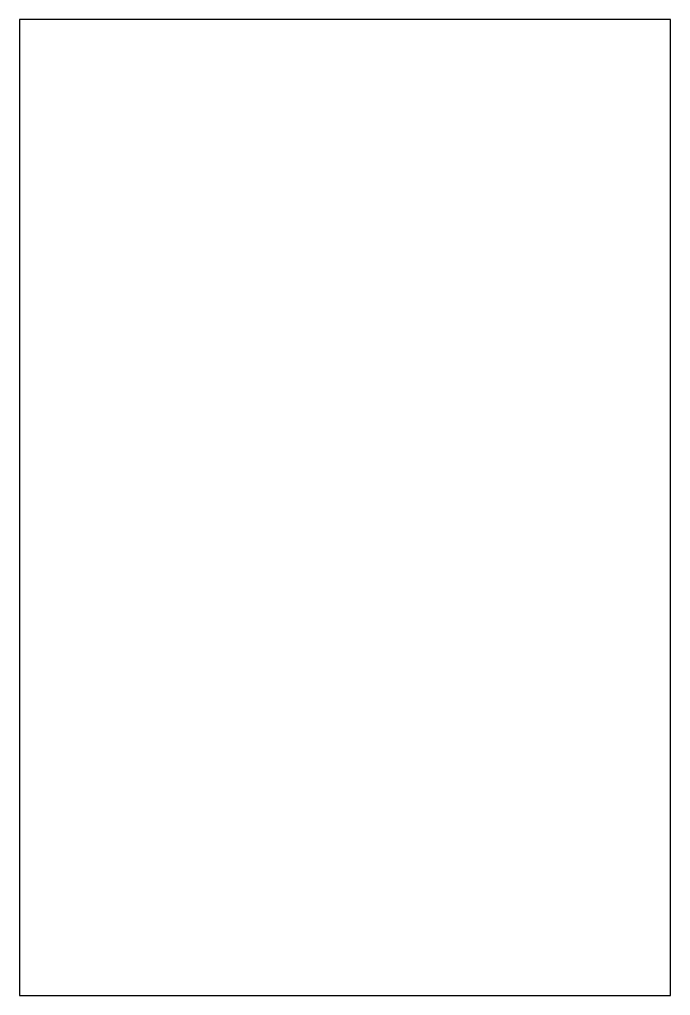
# Model space of a CAD drawing. Header units: millimetres. Extents: x -13 to 0, y -20 to -0.5.
import ezdxf

# ---------------------------------------------------------------- set-up
doc = ezdxf.new("R2010")
doc.units = ezdxf.units.MM
doc.layers.get('0').update_dxf_attribs({"linetype": 'CONTINUOUS'})

msp = doc.modelspace()

# ---------------------------------------------------------------- linework, layer by layer
msp.add_lwpolyline([(0, -0.5), (-13, -0.5), (-13, -20), (0, -20)], close=True)

doc.saveas('drawing.dxf')
